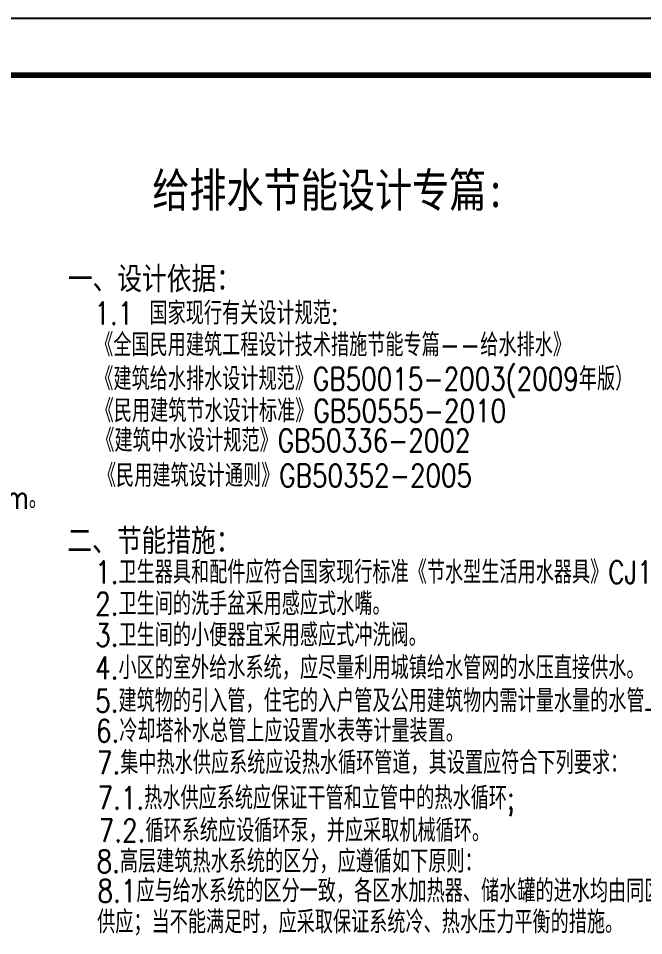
# Model space of a CAD drawing. Extents: x 8254 to 366479, y -216343 to -120021.
# Drawn here: x 76789 to 87824, y -153067 to -136891 of the extents above; entities that cross this region are included whole.
import ezdxf

# ---------------------------------------------------------------- set-up
doc = ezdxf.new("R2010")
doc.units = 0
doc.header["$LTSCALE"] = 500
doc.header["$MEASUREMENT"] = 0
doc.layers.add('PUB_TITLE', color=4, linetype='CONTINUOUS')
doc.layers.add('说明图层', color=144, linetype='CONTINUOUS')
doc.styles.add('-宋体', font='SimSun.ttf', dxfattribs={"width": 0.8})
doc.styles.add('-黑体', font='SIMHEI.TTF', dxfattribs={"width": 0.8})
doc.styles.add('_HZTXT', font='txt.shx', dxfattribs={"width": 0.8, "bigfont": 'hztxt.shx'})

msp = doc.modelspace()

# ---------------------------------------------------------------- linework, layer by layer
at = {"layer": 'PUB_TITLE'}
msp.add_lwpolyline([(37221.08, -178891.405), (96621.08, -178891.405), (96621.08, -136891.405), (37221.08, -136891.405)], close=True, dxfattribs=at)
msp.add_lwpolyline([(37221.08, -178891.405), (96621.08, -178891.405), (96621.08, -136891.405), (37221.08, -136891.405)], close=True, dxfattribs=at)
at = {"layer": 'PUB_TITLE', "const_width": 100}
msp.add_lwpolyline([(39721.08, -177891.405), (95621.08, -177891.405), (95621.08, -137891.405), (39721.08, -137891.405)], close=True, dxfattribs=at)
msp.add_lwpolyline([(39721.08, -177891.405), (95621.08, -177891.405), (95621.08, -137891.405), (39721.08, -137891.405)], close=True, dxfattribs=at)

# ---------------------------------------------------------------- texts
at = {"layer": '说明图层', "color": 7, "width": 0.8}
for s, height, style, p in [('给排水节能设计专篇:', 600.1826, '-黑体', (79152.416, -140219.9)), ('一、设计依据：', 400.1217, '-宋体', (77661.744, -141676.672)), ('1.1 国家现行有关设计规范:', 400.12173, '_HZTXT', (78131.424, -142290.788)), ('《全国民用建筑工程设计技术措施节能专篇--给水排水》', 400.12173, '_HZTXT', (78144.715, -142850.098)), ('《建筑给水排水设计规范》GB50015-2003(2009年版）', 400.12173, '_HZTXT', (78147.089, -143448.848)), ('《民用建筑节水设计标准》GB50555-2010', 400.12173, '_HZTXT', (78153.862, -144012.433)), ('《建筑中水设计规范》GB50336-2002', 400.12173, '_HZTXT', (78165.108, -144535.509)), ('《民用建筑设计通则》GB50352-2005', 400.12173, '_HZTXT', (78193.021, -145154.65)), ('9.2 出户管道埋深：敷设在行车道上，0.7-1.0m；非行车道，0.5-1.0m。', 400.12173, '_HZTXT', (65001.675, -145539.033)), ('二、节能措施：', 400.1217, '-宋体', (77653.472, -146295.003)), ('1.卫生器具和配件应符合国家现行标准《节水型生活用水器具》CJ164的有关要求。', 400.12173, '_HZTXT', (78144.715, -146858.003)), ('2.卫生间的洗手盆采用感应式水嘴。', 400.12173, '_HZTXT', (78144.715, -147415.503)), ('3.卫生间的小便器宜采用感应式冲洗阀。', 400.12173, '_HZTXT', (78144.715, -147966.003)), ('4.小区的室外给水系统，应尽量利用城镇给水管网的水压直接供水。', 400.12173, '_HZTXT', (78144.715, -148543.503)), ('5.建筑物的引入管，住宅的入户管及公用建筑物内需计量水量的水管上均应设置水表。', 400.12173, '_HZTXT', (78144.715, -149126.003)), ('6.冷却塔补水总管上应设置水表等计量装置。', 400.12173, '_HZTXT', (78158.721, -149655.503)), ('7.集中热水供应系统应设热水循环管道，其设置应符合下列要求：', 400.12173, '_HZTXT', (78176.341, -150217.003)), ('7.1.热水供应系统应保证干管和立管中的热水循环;', 400.12173, '_HZTXT', (78186.117, -150839.003)), ('7.2.循环系统应设循环泵，并应采取机械循环。', 400.12173, '_HZTXT', (78208.05, -151413.003)), ('8.高层建筑热水系统的区分，应遵循如下原则：', 400.12173, '_HZTXT', (78169.601, -151956.503)), ('8.1应与给水系统的区分一致，各区水加热器、储水罐的进水均由同区的给水系统专管', 400.12173, '_HZTXT', (78186.852, -152477.503)), ('供应；当不能满足时，应采取保证系统冷、热水压力平衡的措施。', 400.12173, '_HZTXT', (78179.324, -153026.503))]:
    msp.add_text(s, height=height, rotation=360, dxfattribs=dict(at, style=style)).set_placement(p)

doc.saveas('drawing.dxf')
